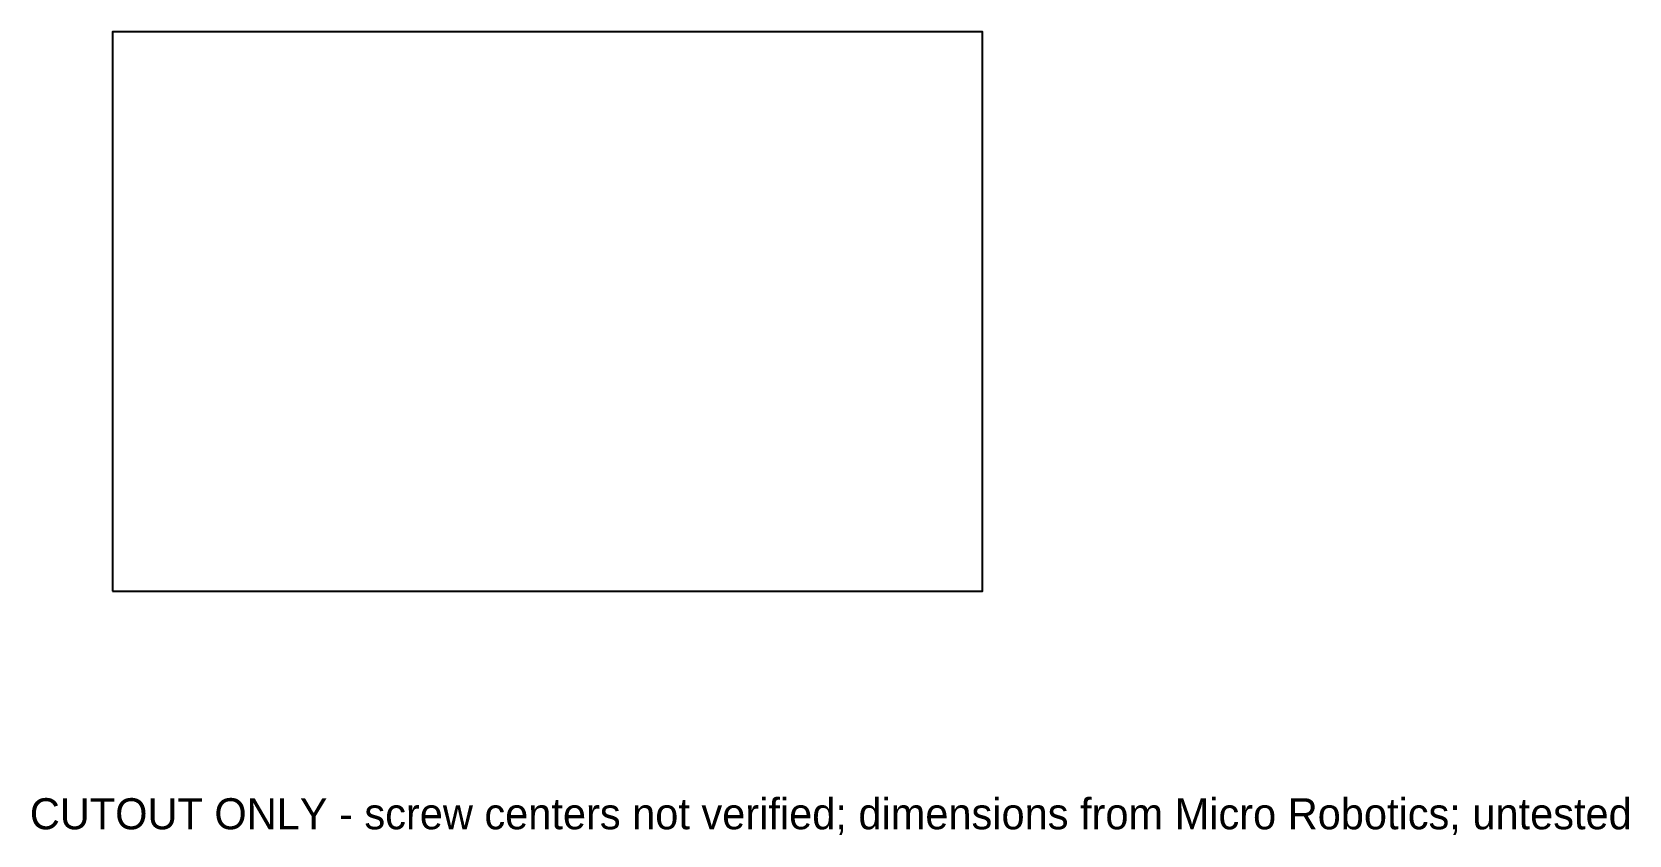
# Model space of a CAD drawing. Header units: millimetres. Extents: x -24.9 to 52.2, y -25.3 to 13.5.
import ezdxf

# ---------------------------------------------------------------- set-up
doc = ezdxf.new("R2010")
doc.units = ezdxf.units.MM
doc.layers.add('CUTOUT_NOMINAL', color=3, linetype='Continuous')
doc.layers.add('NOTES', color=7, linetype='Continuous')

msp = doc.modelspace()

# ---------------------------------------------------------------- linework, layer by layer
at = {"layer": 'CUTOUT_NOMINAL'}
msp.add_lwpolyline([(-21, -13.5), (21, -13.5), (21, 13.5), (-21, 13.5)], close=True, dxfattribs=at)

# ---------------------------------------------------------------- texts
at = {"layer": 'NOTES'}
msp.add_text('CUTOUT ONLY - screw centers not verified; dimensions from Micro Robotics; untested', height=1.5, dxfattribs=at).set_placement((-25, -25))

doc.saveas('drawing.dxf')
